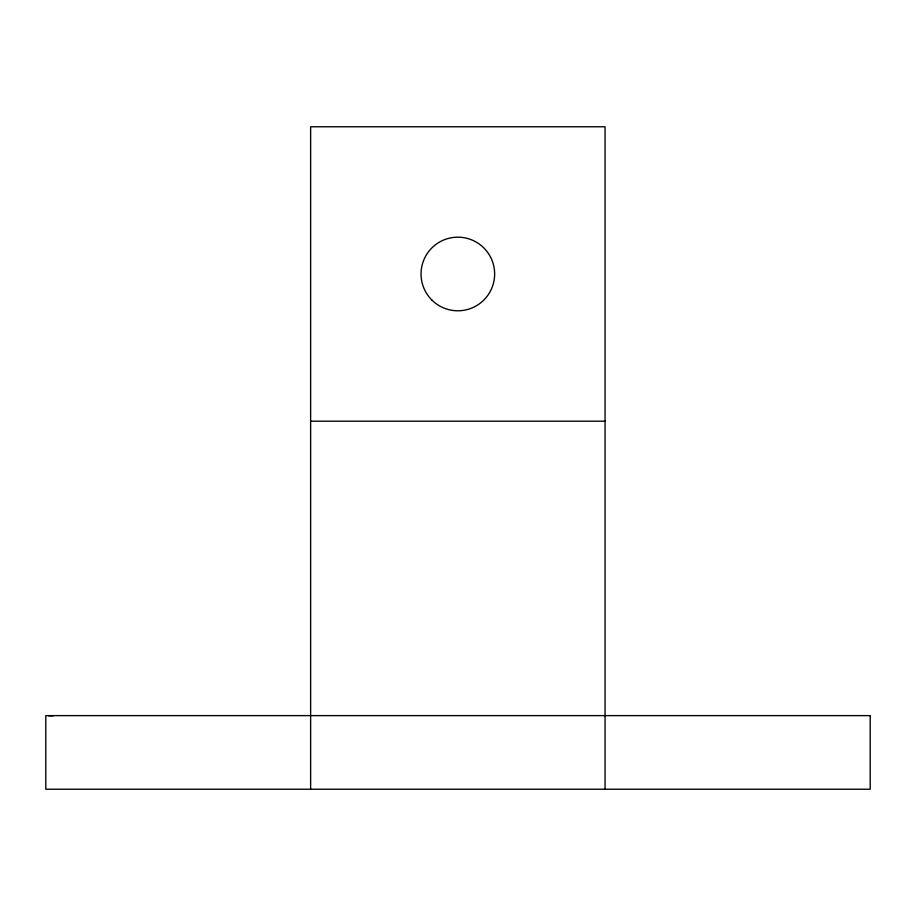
<?xml version="1.0" encoding="UTF-8"?>
<svg xmlns="http://www.w3.org/2000/svg" width="916" height="916" viewBox="0 0 916 916"><rect width="100%" height="100%" fill="white"/><g stroke="black" fill="none" stroke-linecap="round" stroke-linejoin="round"><path stroke-width="1.37" d="M310.627 421.2L605.052 421.2M48.743 715.831L53.162 715.831M605.052 789.237L605.052 126.763L310.627 126.763L310.627 789.237M870.2 715.625L45.8 715.625L45.8 789.237L870.2 789.237L870.2 715.625M431.814 300.001A36.8 36.8 0 0 0 493.392 283.502A36.8 36.8 0 0 0 448.313 238.435A36.8 36.8 0 0 0 431.814 300.001"/></g></svg>
